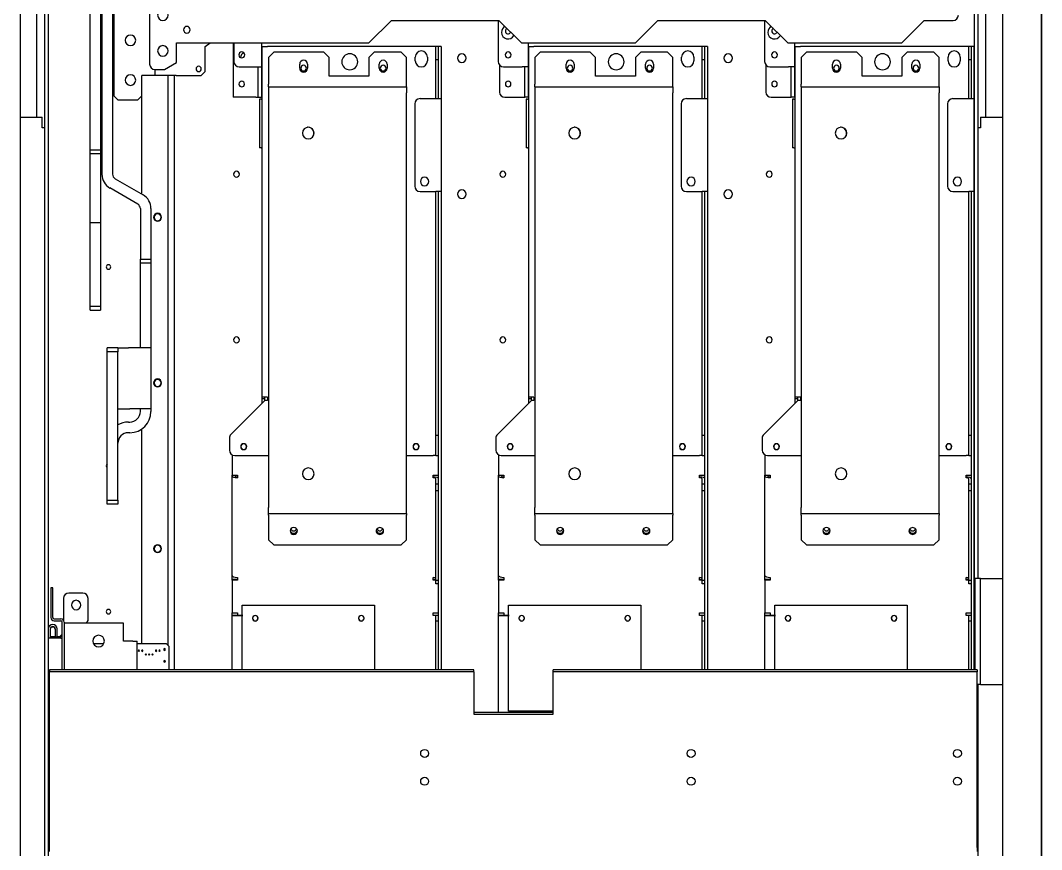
# Model space of a CAD drawing. Header units: inches. Extents: x 0 to 420, y 0 to 297.
# Drawn here: x 269.5 to 331.1, y 150.8 to 200.8 of the extents above; entities that cross this region are included whole.
import ezdxf

# ---------------------------------------------------------------- set-up
doc = ezdxf.new("R2010")
doc.units = ezdxf.units.IN
doc.layers.add('Default', color=7, linetype='Continuous')
doc.layers.add('DV1_Default', color=7, linetype='Continuous')

# ---------------------------------------------------------------- blocks, each defined once
blk = doc.blocks.new('SE')
at = {"layer": 'DV1_Default', "color": 7, "linetype": 'Continuous', "ltscale": 25.4}
for p, q in [((331.145, 238.772), (331.145, 63.492)), ((331.145, 63.492), (331.145, 238.772)), ((269.505, 69.572), (269.505, 232.692)), ((328.785, 232.692), (328.785, 69.572)), ((327.105, 161.612), (327.105, 209.932)), ((270.985, 132.692), (270.985, 208.963)), ((271.185, 208.963), (271.185, 132.692)), ((277.305, 206.652), (277.305, 198.172)), ((274.425, 206.172), (274.425, 191.53)), ((275.065, 206.172), (275.065, 191.53)), ((275.145, 205.372), (275.145, 196.252)), ((273.705, 193.012), (273.705, 204.212)), ((274.345, 204.212), (274.345, 193.012)), ((327.305, 202.332), (327.305, 167.132)), ((327.785, 194.972), (327.785, 202.332)), ((270.505, 194.972), (270.505, 201.532)), ((290.545, 199.452), (291.905, 200.812)), ((291.905, 200.812), (298.385, 200.812)), ((298.345, 200.812), (298.345, 198.332)), ((298.385, 200.812), (299.745, 199.452)), ((306.625, 199.452), (307.985, 200.812)), ((307.985, 200.812), (314.465, 200.812)), ((314.425, 200.812), (314.425, 198.332)), ((314.465, 200.812), (315.825, 199.452)), ((322.705, 199.452), (324.065, 200.812)), ((324.065, 200.812), (325.801, 200.812)), ((278.921, 198.268), (278.921, 199.452)), ((278.921, 199.452), (290.545, 199.452)), ((280.665, 199.244), (280.963, 199.452)), ((280.665, 197.724), (280.665, 199.244)), ((282.345, 199.452), (282.345, 196.172)), ((282.385, 199.452), (282.385, 198.332)), ((284.065, 199.452), (284.065, 198.012)), ((284.105, 178.076), (284.105, 199.229)), ((284.105, 199.229), (284.425, 199.229)), ((294.425, 199.229), (284.425, 199.229)), ((294.585, 199.229), (294.425, 199.229)), ((294.585, 198.429), (294.585, 199.229)), ((294.745, 199.229), (294.585, 199.229)), ((294.745, 199.229), (294.745, 199.229)), ((294.745, 196.092), (294.745, 199.229)), ((294.905, 199.229), (294.745, 199.229)), ((294.905, 199.229), (294.905, 196.092)), ((299.745, 199.452), (306.625, 199.452)), ((300.145, 199.452), (300.145, 198.012)), ((300.185, 178.076), (300.185, 199.229)), ((300.185, 199.229), (300.505, 199.229)), ((310.505, 199.229), (300.505, 199.229)), ((310.665, 199.229), (310.505, 199.229)), ((310.665, 198.429), (310.665, 199.229)), ((310.825, 199.229), (310.665, 199.229)), ((310.825, 199.229), (310.825, 199.229)), ((310.825, 196.092), (310.825, 199.229)), ((310.985, 199.229), (310.825, 199.229)), ((310.985, 199.229), (310.985, 196.092)), ((315.825, 199.452), (322.705, 199.452)), ((316.225, 199.452), (316.225, 198.012)), ((316.265, 178.076), (316.265, 199.229)), ((316.265, 199.229), (316.585, 199.229)), ((326.585, 199.229), (316.585, 199.229)), ((326.745, 199.229), (326.585, 199.229)), ((326.745, 198.429), (326.745, 199.229)), ((326.905, 199.229), (326.745, 199.229)), ((326.905, 199.229), (326.905, 199.229)), ((326.905, 196.092), (326.905, 199.229)), ((327.065, 199.229), (326.905, 199.229)), ((327.065, 199.229), (327.065, 196.092)), ((284.801, 198.893), (284.481, 198.573)), ((284.481, 198.573), (284.481, 196.965)), ((287.825, 198.893), (284.801, 198.893)), ((288.145, 198.573), (287.825, 198.893)), ((288.145, 197.453), (288.145, 198.573)), ((290.865, 198.893), (290.545, 198.573)), ((290.545, 198.573), (290.545, 197.453)), ((292.481, 198.893), (290.865, 198.893)), ((292.801, 198.573), (292.481, 198.893)), ((292.801, 196.965), (292.801, 198.573)), ((293.337, 198.38), (293.337, 198.604)), ((294.073, 198.604), (294.073, 198.38)), ((300.881, 198.893), (300.561, 198.573)), ((300.561, 198.573), (300.561, 196.965)), ((303.905, 198.893), (300.881, 198.893)), ((304.225, 198.573), (303.905, 198.893)), ((304.225, 197.453), (304.225, 198.573)), ((306.945, 198.893), (306.625, 198.573)), ((306.625, 198.573), (306.625, 197.453)), ((308.561, 198.893), (306.945, 198.893)), ((308.881, 198.573), (308.561, 198.893)), ((308.881, 196.965), (308.881, 198.573)), ((309.417, 198.38), (309.417, 198.604)), ((310.153, 198.604), (310.153, 198.38)), ((316.961, 198.893), (316.641, 198.573)), ((316.641, 198.573), (316.641, 196.965)), ((319.985, 198.893), (316.961, 198.893)), ((320.305, 198.573), (319.985, 198.893)), ((320.305, 197.453), (320.305, 198.573)), ((323.025, 198.893), (322.705, 198.573)), ((322.705, 198.573), (322.705, 197.453)), ((324.641, 198.893), (323.025, 198.893)), ((324.961, 198.573), (324.641, 198.893)), ((324.961, 196.965), (324.961, 198.573)), ((325.497, 198.38), (325.497, 198.604)), ((326.233, 198.604), (326.233, 198.38)), ((278.201, 197.852), (278.921, 198.268)), ((282.705, 198.012), (283.705, 198.012)), ((283.705, 198.012), (284.065, 198.012)), ((283.865, 196.172), (283.865, 198.012)), ((284.065, 198.012), (284.065, 196.172)), ((286.361, 197.933), (286.361, 198.173)), ((286.841, 198.173), (286.841, 197.933)), ((291.161, 197.933), (291.161, 198.173)), ((291.641, 198.173), (291.641, 197.933)), ((294.585, 196.092), (294.585, 198.429)), ((294.745, 198.429), (294.585, 198.429)), ((298.425, 198.12), (298.425, 196.492)), ((298.665, 198.012), (299.785, 198.012)), ((300.145, 198.012), (299.785, 198.012)), ((299.945, 196.172), (299.945, 198.012)), ((300.145, 198.012), (300.145, 196.172)), ((302.441, 197.933), (302.441, 198.173)), ((302.921, 198.173), (302.921, 197.933)), ((307.241, 197.933), (307.241, 198.173)), ((307.721, 198.173), (307.721, 197.933)), ((310.665, 196.092), (310.665, 198.429)), ((310.825, 198.429), (310.665, 198.429)), ((314.505, 198.12), (314.505, 196.492)), ((314.745, 198.012), (315.865, 198.012)), ((316.225, 198.012), (315.865, 198.012)), ((316.025, 196.172), (316.025, 198.012)), ((316.225, 198.012), (316.225, 196.172)), ((318.521, 197.933), (318.521, 198.173)), ((319.001, 198.173), (319.001, 197.933)), ((323.321, 197.933), (323.321, 198.173)), ((323.801, 198.173), (323.801, 197.933)), ((326.745, 196.092), (326.745, 198.429)), ((326.905, 198.429), (326.745, 198.429)), ((276.825, 196.252), (276.825, 197.484)), ((276.985, 197.484), (276.825, 197.484)), ((277.625, 197.484), (276.985, 197.484)), ((277.625, 197.852), (278.201, 197.852)), ((277.625, 197.852), (277.625, 197.484)), ((278.905, 197.484), (277.625, 197.484)), ((278.425, 163.088), (278.425, 197.484)), ((278.785, 197.484), (278.785, 161.612)), ((278.905, 197.484), (280.425, 197.484)), ((280.425, 197.484), (280.665, 197.724)), ((290.545, 197.453), (288.145, 197.453)), ((306.625, 197.453), (304.225, 197.453)), ((322.705, 197.453), (320.305, 197.453)), ((284.481, 196.805), (284.481, 196.965)), ((284.481, 196.805), (292.801, 196.805)), ((284.481, 196.805), (284.481, 196.445)), ((292.801, 196.805), (292.801, 196.965)), ((292.801, 196.805), (292.801, 196.445)), ((300.561, 196.805), (300.561, 196.965)), ((300.561, 196.805), (308.881, 196.805)), ((300.561, 196.805), (300.561, 196.445)), ((308.881, 196.805), (308.881, 196.965)), ((308.881, 196.805), (308.881, 196.445)), ((316.641, 196.805), (316.641, 196.965)), ((316.641, 196.805), (324.961, 196.805)), ((316.641, 196.805), (316.641, 196.445)), ((324.961, 196.805), (324.961, 196.965)), ((324.961, 196.805), (324.961, 196.445)), ((275.145, 196.252), (275.385, 196.012)), ((276.585, 196.012), (276.825, 196.252)), ((276.825, 190.33), (276.825, 196.252)), ((283.705, 196.172), (282.345, 196.172)), ((283.705, 196.172), (283.865, 196.172)), ((283.865, 196.172), (284.065, 196.172)), ((284.039, 196.058), (283.945, 196.058)), ((283.945, 196.058), (283.945, 193.132)), ((284.039, 196.058), (284.058, 196.058)), ((284.058, 196.058), (284.105, 196.058)), ((284.481, 196.445), (284.481, 171.413)), ((292.801, 171.413), (292.801, 196.445)), ((293.625, 196.092), (294.585, 196.092)), ((294.585, 196.092), (294.905, 196.092)), ((294.905, 196.092), (294.905, 190.492)), ((298.745, 196.172), (299.785, 196.172)), ((299.785, 196.172), (299.945, 196.172)), ((300.145, 196.172), (299.945, 196.172)), ((300.119, 196.058), (300.025, 196.058)), ((300.025, 196.058), (300.025, 193.132)), ((300.119, 196.058), (300.138, 196.058)), ((300.138, 196.058), (300.185, 196.058)), ((300.561, 196.445), (300.561, 171.413)), ((308.881, 171.413), (308.881, 196.445)), ((309.705, 196.092), (310.665, 196.092)), ((310.665, 196.092), (310.985, 196.092)), ((310.985, 196.092), (310.985, 190.492)), ((314.825, 196.172), (315.865, 196.172)), ((315.865, 196.172), (316.025, 196.172)), ((316.225, 196.172), (316.025, 196.172)), ((316.199, 196.058), (316.105, 196.058)), ((316.105, 196.058), (316.105, 193.132)), ((316.199, 196.058), (316.218, 196.058)), ((316.218, 196.058), (316.265, 196.058)), ((316.641, 196.445), (316.641, 171.413)), ((324.961, 171.413), (324.961, 196.445)), ((325.785, 196.092), (326.745, 196.092)), ((326.745, 196.092), (327.065, 196.092)), ((327.065, 196.092), (327.065, 190.492)), ((275.385, 196.012), (276.585, 196.012)), ((293.305, 195.772), (293.305, 190.812)), ((309.385, 195.772), (309.385, 190.812)), ((325.465, 195.772), (325.465, 190.812)), ((269.505, 194.972), (269.68, 194.972)), ((269.68, 194.972), (270.132, 194.972)), ((270.132, 194.972), (270.317, 194.972)), ((270.317, 194.972), (270.505, 194.972)), ((270.505, 194.972), (270.825, 194.972)), ((270.825, 194.332), (270.825, 194.972)), ((327.465, 194.972), (327.785, 194.972)), ((327.465, 194.972), (327.465, 194.332)), ((327.785, 194.972), (327.972, 194.972)), ((327.972, 194.972), (328.157, 194.972)), ((328.157, 194.972), (328.61, 194.972)), ((328.61, 194.972), (328.785, 194.972)), ((270.985, 194.332), (270.825, 194.332)), ((327.465, 194.332), (327.305, 194.332)), ((273.705, 192.772), (273.705, 193.012)), ((273.705, 193.012), (274.345, 193.012)), ((274.345, 193.012), (274.345, 192.772)), ((284.039, 193.132), (283.945, 193.132)), ((284.039, 193.132), (284.058, 193.132)), ((284.058, 193.132), (284.105, 193.132)), ((284.105, 178.076), (284.105, 193.132)), ((300.119, 193.132), (300.025, 193.132)), ((300.119, 193.132), (300.138, 193.132)), ((300.138, 193.132), (300.185, 193.132)), ((300.185, 178.076), (300.185, 193.132)), ((316.199, 193.132), (316.105, 193.132)), ((316.199, 193.132), (316.218, 193.132)), ((316.218, 193.132), (316.265, 193.132)), ((316.265, 178.076), (316.265, 193.132)), ((273.705, 188.612), (273.705, 192.772)), ((273.705, 192.772), (274.345, 192.772)), ((274.345, 192.772), (274.345, 188.612)), ((275.225, 191.253), (276.905, 190.283)), ((276.585, 189.729), (274.905, 190.699)), ((293.625, 190.492), (294.585, 190.492)), ((294.585, 175.756), (294.585, 190.492)), ((294.905, 190.492), (294.585, 190.492)), ((294.745, 161.612), (294.745, 190.492)), ((294.905, 190.492), (294.905, 161.612)), ((309.705, 190.492), (310.665, 190.492)), ((310.665, 175.756), (310.665, 190.492)), ((310.985, 190.492), (310.665, 190.492)), ((310.825, 161.612), (310.825, 190.492)), ((310.985, 190.492), (310.985, 161.612)), ((325.785, 190.492), (326.745, 190.492)), ((326.745, 175.756), (326.745, 190.492)), ((327.065, 190.492), (326.745, 190.492)), ((326.905, 161.612), (326.905, 190.492)), ((327.065, 190.492), (327.065, 161.612)), ((276.745, 189.452), (276.745, 186.412)), ((277.385, 189.452), (277.385, 186.412)), ((273.705, 183.572), (273.705, 188.612)), ((273.705, 188.612), (274.345, 188.612)), ((274.345, 188.612), (274.345, 183.572)), ((276.745, 186.172), (276.745, 186.412)), ((276.745, 186.412), (277.385, 186.412)), ((276.745, 181.052), (276.745, 186.172)), ((277.385, 186.172), (276.745, 186.172)), ((277.385, 186.412), (277.385, 186.172)), ((277.385, 186.172), (277.385, 181.052)), ((273.705, 183.332), (273.705, 183.572)), ((273.705, 183.572), (274.345, 183.572)), ((273.705, 183.332), (274.345, 183.332)), ((274.345, 183.572), (274.345, 183.332)), ((274.745, 180.812), (274.745, 181.052)), ((275.385, 181.052), (274.745, 181.052)), ((274.745, 171.852), (274.745, 180.812)), ((275.385, 180.812), (274.745, 180.812)), ((275.385, 181.052), (275.385, 180.812)), ((275.385, 181.052), (276.025, 181.052)), ((275.385, 171.852), (275.385, 180.812)), ((276.105, 181.052), (276.025, 181.052)), ((277.385, 181.052), (276.105, 181.052)), ((277.385, 181.052), (277.385, 177.372)), ((284.265, 177.876), (282.215, 175.826)), ((284.425, 178.076), (284.105, 178.076)), ((284.105, 177.972), (284.105, 178.076)), ((284.105, 177.716), (284.105, 177.972)), ((284.265, 177.972), (284.105, 177.972)), ((284.265, 177.876), (284.265, 178.076)), ((284.425, 177.876), (284.265, 177.876)), ((284.425, 178.076), (284.425, 177.876)), ((300.345, 177.876), (298.295, 175.826)), ((300.505, 178.076), (300.185, 178.076)), ((300.185, 177.972), (300.185, 178.076)), ((300.185, 177.716), (300.185, 177.972)), ((300.345, 177.972), (300.185, 177.972)), ((300.345, 177.876), (300.345, 178.076)), ((300.505, 177.876), (300.345, 177.876)), ((300.505, 178.076), (300.505, 177.876)), ((316.425, 177.876), (314.375, 175.826)), ((316.585, 178.076), (316.265, 178.076)), ((316.265, 177.972), (316.265, 178.076)), ((316.265, 177.716), (316.265, 177.972)), ((316.425, 177.972), (316.265, 177.972)), ((316.425, 177.876), (316.425, 178.076)), ((316.585, 177.876), (316.425, 177.876)), ((316.585, 178.076), (316.585, 177.876)), ((275.385, 177.372), (276.025, 177.372)), ((276.025, 177.372), (276.105, 177.372)), ((277.385, 177.372), (276.105, 177.372)), ((276.745, 177.212), (276.745, 177.372)), ((277.385, 177.372), (277.385, 177.212)), ((276.025, 176.572), (276.105, 176.572)), ((276.105, 175.932), (276.025, 175.932)), ((276.825, 163.212), (276.825, 176.154)), ((294.585, 174.556), (294.585, 175.756)), ((294.745, 175.756), (294.585, 175.756)), ((310.665, 174.556), (310.665, 175.756)), ((310.825, 175.756), (310.665, 175.756)), ((326.745, 174.556), (326.745, 175.756)), ((326.905, 175.756), (326.745, 175.756)), ((282.121, 175.599), (282.121, 174.876)), ((298.201, 175.599), (298.201, 174.876)), ((314.281, 175.599), (314.281, 174.876)), ((282.281, 174.599), (282.281, 174.54)), ((282.281, 174.54), (282.281, 174.431)), ((282.441, 174.556), (284.481, 174.556)), ((292.801, 174.556), (294.425, 174.556)), ((294.585, 174.556), (294.425, 174.556)), ((294.585, 174.556), (294.745, 174.556)), ((298.361, 174.599), (298.361, 174.54)), ((298.361, 174.54), (298.361, 174.431)), ((298.521, 174.556), (300.561, 174.556)), ((308.881, 174.556), (310.505, 174.556)), ((310.665, 174.556), (310.505, 174.556)), ((310.665, 174.556), (310.825, 174.556)), ((314.441, 174.599), (314.441, 174.54)), ((314.441, 174.54), (314.441, 174.431)), ((314.601, 174.556), (316.641, 174.556)), ((324.961, 174.556), (326.585, 174.556)), ((326.745, 174.556), (326.585, 174.556)), ((326.745, 174.556), (326.905, 174.556)), ((282.281, 174.431), (282.281, 173.375)), ((298.361, 174.431), (298.361, 173.375)), ((314.441, 174.431), (314.441, 173.375)), ((282.281, 173.375), (282.601, 173.375)), ((282.281, 173.319), (282.281, 173.375)), ((282.281, 167.305), (282.281, 173.319)), ((282.441, 173.375), (282.441, 173.319)), ((282.601, 173.375), (282.601, 173.209)), ((294.425, 173.209), (294.425, 173.375)), ((294.425, 173.375), (294.745, 173.375)), ((298.361, 173.375), (298.681, 173.375)), ((298.361, 173.319), (298.361, 173.375)), ((298.361, 167.305), (298.361, 173.319)), ((298.521, 173.375), (298.521, 173.319)), ((298.681, 173.375), (298.681, 173.209)), ((310.505, 173.209), (310.505, 173.375)), ((310.505, 173.375), (310.825, 173.375)), ((314.441, 173.375), (314.761, 173.375)), ((314.441, 173.319), (314.441, 173.375)), ((314.441, 167.305), (314.441, 173.319)), ((314.601, 173.375), (314.601, 173.319)), ((314.761, 173.375), (314.761, 173.209)), ((326.585, 173.209), (326.585, 173.375)), ((326.585, 173.375), (326.905, 173.375)), ((294.585, 172.826), (294.585, 173.155)), ((294.745, 172.826), (294.585, 172.826)), ((294.585, 172.416), (294.585, 172.826)), ((310.665, 172.826), (310.665, 173.155)), ((310.825, 172.826), (310.665, 172.826)), ((310.665, 172.416), (310.665, 172.826)), ((326.745, 172.826), (326.745, 173.155)), ((326.905, 172.826), (326.745, 172.826)), ((326.745, 172.416), (326.745, 172.826)), ((294.745, 172.416), (294.585, 172.416)), ((294.585, 167.004), (294.585, 172.416)), ((310.825, 172.416), (310.665, 172.416)), ((310.665, 167.004), (310.665, 172.416)), ((326.905, 172.416), (326.745, 172.416)), ((326.745, 167.004), (326.745, 172.416)), ((274.745, 171.612), (274.745, 171.852)), ((274.745, 171.852), (275.385, 171.852)), ((275.385, 171.612), (274.745, 171.612)), ((275.385, 171.852), (275.385, 171.612)), ((284.481, 171.053), (284.481, 171.413)), ((292.801, 171.053), (292.801, 171.413)), ((300.561, 171.053), (300.561, 171.413)), ((308.881, 171.053), (308.881, 171.413)), ((316.641, 171.053), (316.641, 171.413)), ((324.961, 171.053), (324.961, 171.413)), ((284.481, 170.947), (284.481, 171.053)), ((284.481, 171.053), (292.801, 171.053)), ((284.481, 170.947), (284.481, 169.473)), ((292.801, 171.053), (292.801, 170.947)), ((292.801, 169.473), (292.801, 170.947)), ((300.561, 170.947), (300.561, 171.053)), ((300.561, 171.053), (308.881, 171.053)), ((300.561, 170.947), (300.561, 169.473)), ((308.881, 171.053), (308.881, 170.947)), ((308.881, 169.473), (308.881, 170.947)), ((316.641, 170.947), (316.641, 171.053)), ((316.641, 171.053), (324.961, 171.053)), ((316.641, 170.947), (316.641, 169.473)), ((324.961, 171.053), (324.961, 170.947)), ((324.961, 169.473), (324.961, 170.947)), ((284.481, 169.473), (284.801, 169.172)), ((284.801, 169.172), (292.481, 169.172)), ((292.481, 169.172), (292.801, 169.473)), ((300.561, 169.473), (300.881, 169.172)), ((300.881, 169.172), (308.561, 169.172)), ((308.561, 169.172), (308.881, 169.473)), ((316.641, 169.473), (316.961, 169.172)), ((316.961, 169.172), (324.641, 169.172)), ((324.641, 169.172), (324.961, 169.473)), ((282.281, 167.085), (282.281, 167.305)), ((282.281, 167.03), (282.281, 167.085)), ((282.281, 167.085), (282.601, 167.085)), ((282.601, 167.195), (282.601, 167.03)), ((294.425, 167.03), (294.425, 167.195)), ((294.425, 167.085), (294.585, 167.085)), ((298.361, 167.085), (298.361, 167.305)), ((298.361, 167.03), (298.361, 167.085)), ((298.361, 167.085), (298.681, 167.085)), ((298.681, 167.195), (298.681, 167.03)), ((310.505, 167.03), (310.505, 167.195)), ((310.505, 167.085), (310.665, 167.085)), ((314.441, 167.085), (314.441, 167.305)), ((314.441, 167.03), (314.441, 167.085)), ((314.441, 167.085), (314.761, 167.085)), ((314.761, 167.195), (314.761, 167.03)), ((326.585, 167.03), (326.585, 167.195)), ((326.585, 167.085), (326.745, 167.085)), ((327.145, 161.612), (327.145, 167.132)), ((327.465, 167.132), (327.145, 167.132)), ((327.465, 160.732), (327.465, 167.132)), ((327.465, 167.132), (327.545, 167.132)), ((327.545, 167.132), (328.785, 167.132)), ((271.345, 166.572), (271.345, 166.252)), ((271.465, 166.572), (271.345, 166.572)), ((271.465, 166.252), (271.465, 166.572)), ((282.281, 167.03), (282.281, 165.718)), ((282.601, 167.03), (282.281, 167.03)), ((294.585, 167.03), (294.425, 167.03)), ((294.745, 167.004), (294.585, 167.004)), ((294.585, 166.812), (294.585, 167.004)), ((294.745, 166.812), (294.585, 166.812)), ((298.361, 167.03), (298.361, 165.718)), ((298.681, 167.03), (298.361, 167.03)), ((310.665, 167.03), (310.505, 167.03)), ((310.825, 167.004), (310.665, 167.004)), ((310.665, 166.812), (310.665, 167.004)), ((310.825, 166.812), (310.665, 166.812)), ((314.441, 167.03), (314.441, 165.718)), ((314.761, 167.03), (314.441, 167.03)), ((326.745, 167.03), (326.585, 167.03)), ((326.905, 167.004), (326.745, 167.004)), ((326.745, 166.812), (326.745, 167.004)), ((326.905, 166.812), (326.745, 166.812)), ((271.345, 166.252), (271.345, 164.772)), ((271.465, 164.772), (271.465, 166.252)), ((272.105, 165.932), (272.105, 164.612)), ((273.265, 166.252), (272.425, 166.252)), ((273.585, 164.597), (273.585, 165.932)), ((282.281, 165.718), (282.281, 165.664)), ((282.281, 165.664), (282.281, 165.068)), ((282.881, 165.532), (290.881, 165.532)), ((282.881, 161.612), (282.881, 165.532)), ((282.881, 165.532), (290.881, 165.532)), ((290.881, 165.532), (290.881, 161.612)), ((298.361, 165.718), (298.361, 165.664)), ((298.361, 165.664), (298.361, 165.068)), ((298.961, 165.532), (306.961, 165.532)), ((298.961, 159.132), (298.961, 165.532)), ((298.961, 165.532), (306.961, 165.532)), ((306.961, 165.532), (306.961, 161.612)), ((314.441, 165.718), (314.441, 165.664)), ((314.441, 165.664), (314.441, 165.068)), ((315.041, 165.532), (323.041, 165.532)), ((315.041, 161.612), (315.041, 165.532)), ((315.041, 165.532), (323.041, 165.532)), ((323.041, 165.532), (323.041, 161.612)), ((271.545, 164.692), (271.945, 164.692)), ((273.497, 164.444), (273.585, 164.597)), ((282.281, 165.068), (282.601, 165.068)), ((282.281, 164.892), (282.281, 165.068)), ((282.281, 164.892), (282.281, 164.892)), ((282.281, 164.892), (282.441, 164.892)), ((282.281, 161.612), (282.281, 164.892)), ((282.601, 164.892), (282.441, 164.892)), ((282.441, 164.892), (282.441, 164.892)), ((282.601, 165.068), (282.601, 164.892)), ((294.425, 164.892), (294.425, 165.068)), ((294.425, 165.068), (294.745, 165.068)), ((294.585, 164.892), (294.425, 164.892)), ((294.585, 164.892), (294.585, 164.892)), ((294.745, 164.892), (294.585, 164.892)), ((294.585, 164.572), (294.585, 164.892)), ((298.361, 165.068), (298.681, 165.068)), ((298.361, 164.892), (298.361, 165.068)), ((298.361, 164.892), (298.361, 164.892)), ((298.361, 164.892), (298.521, 164.892)), ((298.361, 159.066), (298.361, 164.892)), ((298.681, 164.892), (298.521, 164.892)), ((298.521, 164.892), (298.521, 164.892)), ((298.681, 165.068), (298.681, 164.892)), ((310.505, 164.892), (310.505, 165.068)), ((310.505, 165.068), (310.825, 165.068)), ((310.665, 164.892), (310.505, 164.892)), ((310.665, 164.892), (310.665, 164.892)), ((310.825, 164.892), (310.665, 164.892)), ((310.665, 164.572), (310.665, 164.892)), ((314.441, 165.068), (314.761, 165.068)), ((314.441, 164.892), (314.441, 165.068)), ((314.441, 164.892), (314.441, 164.892)), ((314.441, 164.892), (314.601, 164.892)), ((314.441, 161.612), (314.441, 164.892)), ((314.761, 164.892), (314.601, 164.892)), ((314.601, 164.892), (314.601, 164.892)), ((314.761, 165.068), (314.761, 164.892)), ((326.585, 164.892), (326.585, 165.068)), ((326.585, 165.068), (326.905, 165.068)), ((326.745, 164.892), (326.585, 164.892)), ((326.745, 164.892), (326.745, 164.892)), ((326.905, 164.892), (326.745, 164.892)), ((326.745, 164.572), (326.745, 164.892)), ((271.305, 164.084), (271.305, 163.532)), ((271.449, 164.212), (271.465, 164.212)), ((271.545, 164.572), (271.945, 164.572)), ((271.609, 164.084), (271.609, 163.604)), ((271.729, 163.604), (271.729, 164.084)), ((272.025, 161.612), (272.025, 164.492)), ((272.145, 164.492), (272.145, 161.612)), ((275.721, 164.444), (272.145, 164.444)), ((275.721, 164.172), (275.721, 164.444)), ((275.721, 163.356), (275.721, 164.172)), ((294.585, 161.612), (294.585, 164.572)), ((294.585, 164.572), (294.745, 164.572)), ((310.665, 161.612), (310.665, 164.572)), ((310.665, 164.572), (310.825, 164.572)), ((326.745, 161.612), (326.745, 164.572)), ((326.745, 164.572), (326.905, 164.572)), ((271.385, 163.532), (271.185, 163.532)), ((271.465, 163.612), (271.305, 163.612)), ((271.945, 163.532), (271.385, 163.532)), ((271.609, 163.612), (271.465, 163.612)), ((271.609, 163.604), (271.729, 163.604)), ((271.889, 163.612), (271.729, 163.612)), ((271.865, 163.612), (272.025, 163.772)), ((271.945, 163.532), (272.025, 163.532)), ((276.281, 163.356), (275.721, 163.356)), ((276.281, 163.356), (276.553, 163.356)), ((276.553, 161.612), (276.553, 163.356)), ((273.906, 163.212), (274.544, 163.212)), ((276.553, 163.212), (278.301, 163.212)), ((276.825, 162.767), (276.825, 162.777)), ((278.301, 163.212), (278.461, 163.052)), ((278.461, 163.052), (278.461, 161.612)), ((271.265, 161.612), (271.265, 161.499)), ((296.865, 161.612), (271.265, 161.612)), ((271.265, 157.409), (271.265, 161.499)), ((296.865, 161.499), (271.265, 161.499)), ((296.865, 161.499), (296.865, 161.612)), ((296.865, 161.499), (296.865, 158.953)), ((327.265, 161.612), (301.665, 161.612)), ((301.665, 161.499), (301.665, 161.612)), ((327.265, 161.499), (301.665, 161.499)), ((301.665, 158.953), (301.665, 161.499)), ((327.265, 161.612), (327.265, 161.499)), ((327.265, 157.409), (327.265, 161.499)), ((271.265, 161.292), (271.185, 161.292)), ((271.265, 161.116), (271.185, 161.116)), ((327.465, 160.732), (327.265, 160.732)), ((327.305, 160.732), (327.305, 118.308)), ((327.465, 160.732), (327.545, 160.732)), ((327.545, 160.732), (328.785, 160.732)), ((296.865, 159.066), (301.665, 159.066)), ((301.665, 159.132), (298.961, 159.132)), ((296.865, 158.953), (301.665, 158.953)), ((271.265, 157.353), (271.265, 157.409)), ((271.265, 150.892), (271.265, 157.353)), ((327.265, 157.353), (327.265, 157.409)), ((327.265, 150.892), (327.265, 157.353)), ((271.265, 150.652), (271.265, 150.892)), ((327.265, 150.892), (327.265, 150.652))]:
    blk.add_line(p, q, dxfattribs=at)
for centre in [(293.905, 156.572), (309.985, 156.572), (326.065, 156.572), (293.905, 154.892), (309.985, 154.892), (326.065, 154.892)]:
    blk.add_circle(centre, 0.24, dxfattribs=at)
for centre, radius, start, end in [((278.105, 201.132), 0.32, 90, 270), ((278.105, 201.132), 0.32, 270, 90), ((325.801, 201.132), 0.32, 270, 360), ((279.545, 200.252), 0.2, 0, 180), ((298.945, 200.092), 0.4, 118.57006, 180), ((315.025, 200.092), 0.4, 118.57006, 180), ((276.145, 199.612), 0.32, 0, 180), ((279.545, 200.252), 0.2, 180, 360), ((298.945, 200.092), 0.4, 180, 331.42994), ((298.945, 200.172), 0.168, 115.32299, 180), ((298.945, 200.172), 0.168, 180, 334.67701), ((315.025, 200.092), 0.4, 180, 331.42994), ((315.025, 200.172), 0.168, 115.32299, 180), ((315.025, 200.172), 0.168, 180, 334.67701), ((276.145, 199.612), 0.32, 180, 360), ((278.105, 198.972), 0.32, 90, 270), ((278.105, 198.972), 0.32, 270, 90), ((282.865, 198.732), 0.18, 0, 180), ((282.865, 198.732), 0.18, 180, 360), ((283.145, 198.532), 0.368, 115.42738, 173.49727), ((289.385, 198.316), 0.48, 0, 180), ((293.705, 198.604), 0.368, 0, 180), ((296.145, 198.532), 0.26, 0, 180), ((296.145, 198.532), 0.26, 180, 360), ((298.945, 198.732), 0.18, 0, 180), ((298.945, 198.732), 0.18, 180, 360), ((305.465, 198.316), 0.48, 0, 180), ((309.785, 198.604), 0.368, 0, 180), ((312.225, 198.532), 0.26, 0, 180), ((312.225, 198.532), 0.26, 180, 360), ((315.025, 198.732), 0.18, 0, 180), ((315.025, 198.732), 0.18, 180, 360), ((321.545, 198.316), 0.48, 0, 180), ((325.865, 198.604), 0.368, 0, 180), ((277.625, 198.172), 0.32, 180, 270), ((280.265, 197.884), 0.16, 0, 180), ((280.265, 197.884), 0.16, 180, 360), ((282.705, 198.332), 0.32, 180, 270), ((286.601, 198.173), 0.24, 0, 180), ((286.601, 197.933), 0.24, 180, 360), ((286.601, 197.933), 0.172, 0, 180), ((286.601, 197.933), 0.172, 180, 360), ((289.385, 198.316), 0.48, 180, 360), ((291.401, 198.173), 0.24, 0, 180), ((291.401, 197.933), 0.24, 180, 360), ((291.401, 197.933), 0.172, 0, 180), ((291.401, 197.933), 0.172, 180, 360), ((293.705, 198.38), 0.368, 180, 360), ((298.665, 198.332), 0.32, 180, 270), ((302.681, 198.173), 0.24, 0, 180), ((302.681, 197.933), 0.24, 180, 360), ((302.681, 197.933), 0.172, 0, 180), ((302.681, 197.933), 0.172, 180, 360), ((305.465, 198.316), 0.48, 180, 360), ((307.481, 198.173), 0.24, 0, 180), ((307.481, 197.933), 0.24, 180, 360), ((307.481, 197.933), 0.172, 0, 180), ((307.481, 197.933), 0.172, 180, 360), ((309.785, 198.38), 0.368, 180, 360), ((314.745, 198.332), 0.32, 180, 270), ((318.761, 198.173), 0.24, 0, 180), ((318.761, 197.933), 0.24, 180, 360), ((318.761, 197.933), 0.172, 0, 180), ((318.761, 197.933), 0.172, 180, 360), ((321.545, 198.316), 0.48, 180, 360), ((323.561, 198.173), 0.24, 0, 180), ((323.561, 197.933), 0.24, 180, 360), ((323.561, 197.933), 0.172, 0, 180), ((323.561, 197.933), 0.172, 180, 360), ((325.865, 198.38), 0.368, 180, 360), ((276.145, 197.212), 0.32, 0, 180), ((276.145, 197.212), 0.32, 180, 360), ((282.865, 196.972), 0.168, 0, 180), ((282.865, 196.972), 0.168, 180, 360), ((298.945, 196.972), 0.168, 0, 180), ((298.945, 196.972), 0.168, 180, 360), ((315.025, 196.972), 0.168, 0, 180), ((315.025, 196.972), 0.168, 180, 360), ((293.625, 195.772), 0.32, 90, 180), ((298.745, 196.492), 0.32, 180, 270), ((309.705, 195.772), 0.32, 90, 180), ((314.825, 196.492), 0.32, 180, 270), ((325.785, 195.772), 0.32, 90, 180), ((286.881, 194.013), 0.35, 0, 180), ((286.865, 194.005), 0.356, 90, 96.93006), ((286.865, 194.005), 0.356, 317.06499, 90), ((302.961, 194.013), 0.35, 0, 180), ((302.945, 194.005), 0.356, 90, 95.22369), ((302.945, 194.005), 0.356, 317.935, 90), ((319.041, 194.013), 0.35, 0, 180), ((319.025, 194.005), 0.356, 90, 94.2254), ((319.025, 194.005), 0.356, 317.04224, 90), ((286.881, 194.013), 0.35, 180, 360), ((302.961, 194.013), 0.35, 180, 360), ((319.041, 194.013), 0.35, 180, 360), ((282.545, 191.532), 0.18, 90, 270), ((282.545, 191.532), 0.18, 270, 90), ((298.625, 191.532), 0.18, 90, 270), ((298.625, 191.532), 0.18, 270, 90), ((314.705, 191.532), 0.18, 90, 270), ((314.705, 191.532), 0.18, 270, 90), ((275.385, 191.53), 0.96, 180, 240), ((275.385, 191.53), 0.32, 180, 240), ((293.905, 191.092), 0.256, 90, 270), ((293.905, 191.092), 0.256, 270, 90), ((309.985, 191.092), 0.256, 90, 270), ((309.985, 191.092), 0.256, 270, 90), ((326.065, 191.092), 0.256, 90, 270), ((326.065, 191.092), 0.256, 270, 90), ((293.625, 190.812), 0.32, 180, 270), ((296.145, 190.332), 0.26, 0, 180), ((309.705, 190.812), 0.32, 180, 270), ((312.225, 190.332), 0.26, 0, 180), ((325.785, 190.812), 0.32, 180, 270), ((276.425, 189.452), 0.96, 0, 60), ((296.145, 190.332), 0.26, 180, 360), ((312.225, 190.332), 0.26, 180, 360), ((276.425, 189.452), 0.32, 0, 60), ((277.785, 188.932), 0.24, 0, 180), ((277.785, 188.932), 0.24, 180, 360), ((277.785, 188.932), 0.212, 0, 180), ((277.785, 188.932), 0.212, 180, 360), ((274.825, 185.932), 0.136, 90, 270), ((274.825, 185.932), 0.136, 270, 90), ((282.545, 181.532), 0.18, 90, 270), ((282.545, 181.532), 0.18, 270, 90), ((298.625, 181.532), 0.18, 90, 270), ((298.625, 181.532), 0.18, 270, 90), ((314.705, 181.532), 0.18, 90, 270), ((314.705, 181.532), 0.18, 270, 90), ((277.785, 178.932), 0.24, 0, 180), ((277.785, 178.932), 0.24, 180, 360), ((277.785, 178.932), 0.212, 0, 180), ((277.785, 178.932), 0.212, 180, 360), ((276.105, 177.212), 0.64, 270, 360), ((276.105, 177.212), 1.28, 270, 360), ((276.025, 175.292), 1.28, 90, 120), ((276.025, 175.292), 0.64, 90, 180), ((282.441, 175.599), 0.32, 135, 180), ((298.521, 175.599), 0.32, 135, 180), ((314.601, 175.599), 0.32, 135, 180), ((282.985, 175.088), 0.18, 0, 180), ((282.985, 175.088), 0.18, 180, 360), ((282.985, 175.088), 0.168, 0, 180), ((282.985, 175.088), 0.168, 180, 360), ((282.985, 175.088), 0.168, 180, 360), ((293.385, 175.088), 0.18, 0, 180), ((293.385, 175.088), 0.18, 180, 360), ((293.385, 175.088), 0.168, 0, 180), ((293.385, 175.088), 0.168, 180, 360), ((293.385, 175.088), 0.168, 180, 360), ((299.065, 175.088), 0.18, 0, 180), ((299.065, 175.088), 0.18, 180, 360), ((299.065, 175.088), 0.168, 0, 180), ((299.065, 175.088), 0.168, 180, 360), ((299.065, 175.088), 0.168, 180, 360), ((309.465, 175.088), 0.18, 0, 180), ((309.465, 175.088), 0.18, 180, 360), ((309.465, 175.088), 0.168, 0, 180), ((309.465, 175.088), 0.168, 180, 360), ((309.465, 175.088), 0.168, 180, 360), ((315.145, 175.088), 0.18, 0, 180), ((315.145, 175.088), 0.18, 180, 360), ((315.145, 175.088), 0.168, 0, 180), ((315.145, 175.088), 0.168, 180, 360), ((315.145, 175.088), 0.168, 180, 360), ((325.545, 175.088), 0.18, 0, 180), ((325.545, 175.088), 0.18, 180, 360), ((325.545, 175.088), 0.168, 0, 180), ((325.545, 175.088), 0.168, 180, 360), ((325.545, 175.088), 0.168, 180, 360), ((282.441, 174.876), 0.32, 180, 270), ((298.521, 174.876), 0.32, 180, 270), ((314.601, 174.876), 0.32, 180, 270), ((274.825, 173.932), 0.136, 126.03188, 233.96812), ((286.881, 173.453), 0.35, 0, 180), ((286.881, 173.453), 0.35, 180, 360), ((302.961, 173.453), 0.35, 0, 180), ((302.961, 173.453), 0.35, 180, 360), ((319.041, 173.453), 0.35, 0, 180), ((319.041, 173.453), 0.35, 180, 360), ((277.785, 168.932), 0.24, 0, 180), ((277.785, 168.932), 0.24, 180, 360), ((277.785, 168.932), 0.212, 0, 180), ((277.785, 168.932), 0.212, 180, 360), ((272.425, 165.932), 0.32, 90, 180), ((272.865, 165.532), 0.284, 0, 180), ((273.265, 165.932), 0.32, 0, 90), ((272.865, 165.532), 0.284, 180, 360), ((274.825, 165.132), 0.136, 90, 270), ((274.825, 165.132), 0.136, 270, 90), ((271.545, 164.772), 0.2, 180, 270), ((271.545, 164.772), 0.08, 180, 270), ((271.945, 164.492), 0.2, 0, 90), ((283.681, 164.732), 0.168, 0, 180), ((283.681, 164.732), 0.168, 180, 360), ((283.681, 164.732), 0.164, 0, 180), ((283.681, 164.732), 0.164, 180, 360), ((283.681, 164.732), 0.164, 180, 360), ((290.081, 164.732), 0.168, 0, 180), ((290.081, 164.732), 0.168, 180, 360), ((290.081, 164.732), 0.164, 0, 180), ((290.081, 164.732), 0.164, 180, 360), ((290.081, 164.732), 0.164, 180, 360), ((299.761, 164.732), 0.168, 0, 180), ((299.761, 164.732), 0.168, 180, 360), ((299.761, 164.732), 0.164, 0, 180), ((299.761, 164.732), 0.164, 180, 360), ((299.761, 164.732), 0.164, 180, 360), ((306.161, 164.732), 0.168, 0, 180), ((306.161, 164.732), 0.168, 180, 360), ((306.161, 164.732), 0.164, 0, 180), ((306.161, 164.732), 0.164, 180, 360), ((315.841, 164.732), 0.168, 0, 180), ((315.841, 164.732), 0.168, 180, 360), ((315.841, 164.732), 0.164, 0, 180), ((315.841, 164.732), 0.164, 180, 360), ((322.241, 164.732), 0.168, 0, 180), ((322.241, 164.732), 0.168, 180, 360), ((322.241, 164.732), 0.164, 0, 180), ((322.241, 164.732), 0.164, 180, 360), ((322.241, 164.732), 0.164, 180, 360), ((271.457, 164.084), 0.272, 0, 180), ((271.457, 164.084), 0.152, 0, 180), ((271.449, 164.068), 0.144, 90, 180), ((271.465, 164.068), 0.144, 0, 90), ((271.945, 164.492), 0.08, 0, 90), ((271.889, 163.828), 0.216, 270, 309.0228), ((274.225, 163.356), 0.35, 0, 180), ((274.225, 163.356), 0.35, 180, 360), ((276.657, 162.772), 0.036, 0, 180), ((276.657, 162.772), 0.036, 180, 360), ((276.86, 162.772), 0.036, 0, 180), ((276.86, 162.772), 0.036, 180, 360), ((277.693, 162.772), 0.036, 0, 180), ((277.693, 162.772), 0.036, 180, 360), ((277.896, 162.772), 0.036, 0, 180), ((277.896, 162.772), 0.036, 180, 360), ((278.209, 162.852), 0.056, 0, 180), ((278.209, 162.852), 0.056, 180, 360), ((277.074, 162.548), 0.036, 0, 180), ((277.074, 162.548), 0.036, 180, 360), ((277.277, 162.548), 0.036, 0, 180), ((277.277, 162.548), 0.036, 180, 360), ((277.48, 162.548), 0.036, 0, 180), ((277.48, 162.548), 0.036, 180, 360), ((278.209, 162.132), 0.056, 0, 180), ((278.209, 162.132), 0.056, 180, 360)]:
    blk.add_arc(centre, radius, start, end, dxfattribs=at)
for centre, major_axis, ratio, start_param, end_param in [((282.601, 173.319), (-0.32, 0), 0.342026, 0, 1.570796), ((282.601, 173.319), (0.16, 0), 0.342026, 3.141593, 4.712389), ((294.425, 173.155), (0.32, 0), 0.342026, 0, 1.570796), ((294.425, 173.155), (0.16, 0), 0.342026, 0, 1.570796), ((298.681, 173.319), (-0.32, 0), 0.342026, 0, 1.570796), ((298.681, 173.319), (0.16, 0), 0.342026, 3.141593, 4.712389), ((310.505, 173.155), (0.32, 0), 0.342026, 0, 1.570796), ((310.505, 173.155), (0.16, 0), 0.342026, 0, 1.570796), ((314.761, 173.319), (-0.32, 0), 0.342026, 0, 1.570796), ((314.761, 173.319), (0.16, 0), 0.342026, 3.141593, 4.712389), ((326.585, 173.155), (0.32, 0), 0.342026, 0, 1.570796), ((326.585, 173.155), (0.16, 0), 0.342026, 0, 1.570796), ((286.001, 169.999), (-0.22, 0), 0.939693, 3.141593, 6.283185), ((286.001, 170.168), (-0.172, 0), 0.939691, 0.220935, 2.920658), ((291.201, 169.999), (0.22, 0), 0.939693, 0, 3.141593), ((291.201, 170.168), (-0.172, 0), 0.939691, 0.220936, 2.920656), ((302.081, 169.999), (-0.22, 0), 0.939693, 3.141593, 6.283185), ((302.081, 170.168), (-0.172, 0), 0.939691, 0.220935, 2.920657), ((307.281, 169.999), (0.22, 0), 0.939693, 0, 3.141593), ((307.281, 170.168), (-0.172, 0), 0.939691, 0.220936, 2.920656), ((318.161, 169.999), (-0.22, 0), 0.939693, 3.141593, 6.283185), ((318.161, 170.168), (-0.172, 0), 0.939691, 0.220933, 2.92066), ((323.361, 169.999), (0.22, 0), 0.939693, 0, 3.141593), ((323.361, 170.168), (-0.172, 0), 0.939691, 0.220938, 2.920654), ((286.001, 169.999), (0.22, 0), 0.939693, 3.141593, 6.283185), ((286.001, 170.068), (-0.22, 0), 0.939693, 0.166196, 2.975397), ((285.629, 170.136), (-0.2, 0), 0.342026, 2.767527, 2.996865), ((286.373, 170.136), (-0.2, 0), 0.342026, 0.144728, 0.343037), ((291.201, 169.999), (-0.22, 0), 0.939693, 0, 3.141593), ((291.201, 170.068), (-0.22, 0), 0.939693, 0.166219, 2.975373), ((290.829, 170.136), (-0.2, 0), 0.342026, 2.767527, 2.996865), ((291.573, 170.136), (-0.2, 0), 0.342026, 0.144728, 0.343037), ((302.081, 169.999), (0.22, 0), 0.939693, 3.141593, 6.283185), ((302.081, 170.068), (-0.22, 0), 0.939693, 0.166205, 2.975387), ((301.709, 170.136), (-0.2, 0), 0.342026, 2.767527, 2.996865), ((302.453, 170.136), (-0.2, 0), 0.342026, 0.144728, 0.343037), ((307.281, 169.999), (-0.22, 0), 0.939693, 0, 3.141593), ((307.281, 170.068), (-0.22, 0), 0.939693, 0.166186, 2.975407), ((306.909, 170.136), (-0.2, 0), 0.342026, 2.767527, 2.996865), ((307.653, 170.136), (-0.2, 0), 0.342026, 0.144728, 0.343037), ((318.161, 169.999), (0.22, 0), 0.939693, 3.141593, 6.283185), ((318.161, 170.068), (-0.22, 0), 0.939693, 0.166115, 2.975479), ((317.789, 170.136), (-0.2, 0), 0.342026, 2.767527, 2.996865), ((318.533, 170.136), (-0.2, 0), 0.342026, 0.144728, 0.343037), ((323.361, 169.999), (-0.22, 0), 0.939693, 0, 3.141593), ((323.361, 170.068), (-0.22, 0), 0.939693, 0.166242, 2.97535), ((322.989, 170.136), (-0.2, 0), 0.342026, 2.767527, 2.996865), ((323.733, 170.136), (-0.2, 0), 0.342026, 0.144728, 0.343037), ((282.601, 167.305), (0.32, 0), 0.342026, 3.141593, 4.712389), ((294.425, 167.141), (0.16, 0), 0.342026, 0, 1.570796), ((298.681, 167.305), (0.32, 0), 0.342026, 3.141593, 4.712389), ((310.505, 167.141), (0.16, 0), 0.342026, 0, 1.570796), ((314.761, 167.305), (0.32, 0), 0.342026, 3.141593, 4.712389), ((326.585, 167.141), (0.16, 0), 0.342026, 0, 1.570796)]:
    blk.add_ellipse(centre, major_axis=major_axis, ratio=ratio, start_param=start_param, end_param=end_param, dxfattribs=at)
for centre in [(282.601, 164.892), (298.681, 164.892), (314.761, 164.892)]:
    blk.add_ellipse(centre, major_axis=(-0.32, 0), ratio=0.000006, dxfattribs=at)

msp = doc.modelspace()

# ---------------------------------------------------------------- block references
at = {"layer": 'Default'}
msp.add_blockref('SE', (0, 0), dxfattribs=at)

doc.saveas('drawing.dxf')
